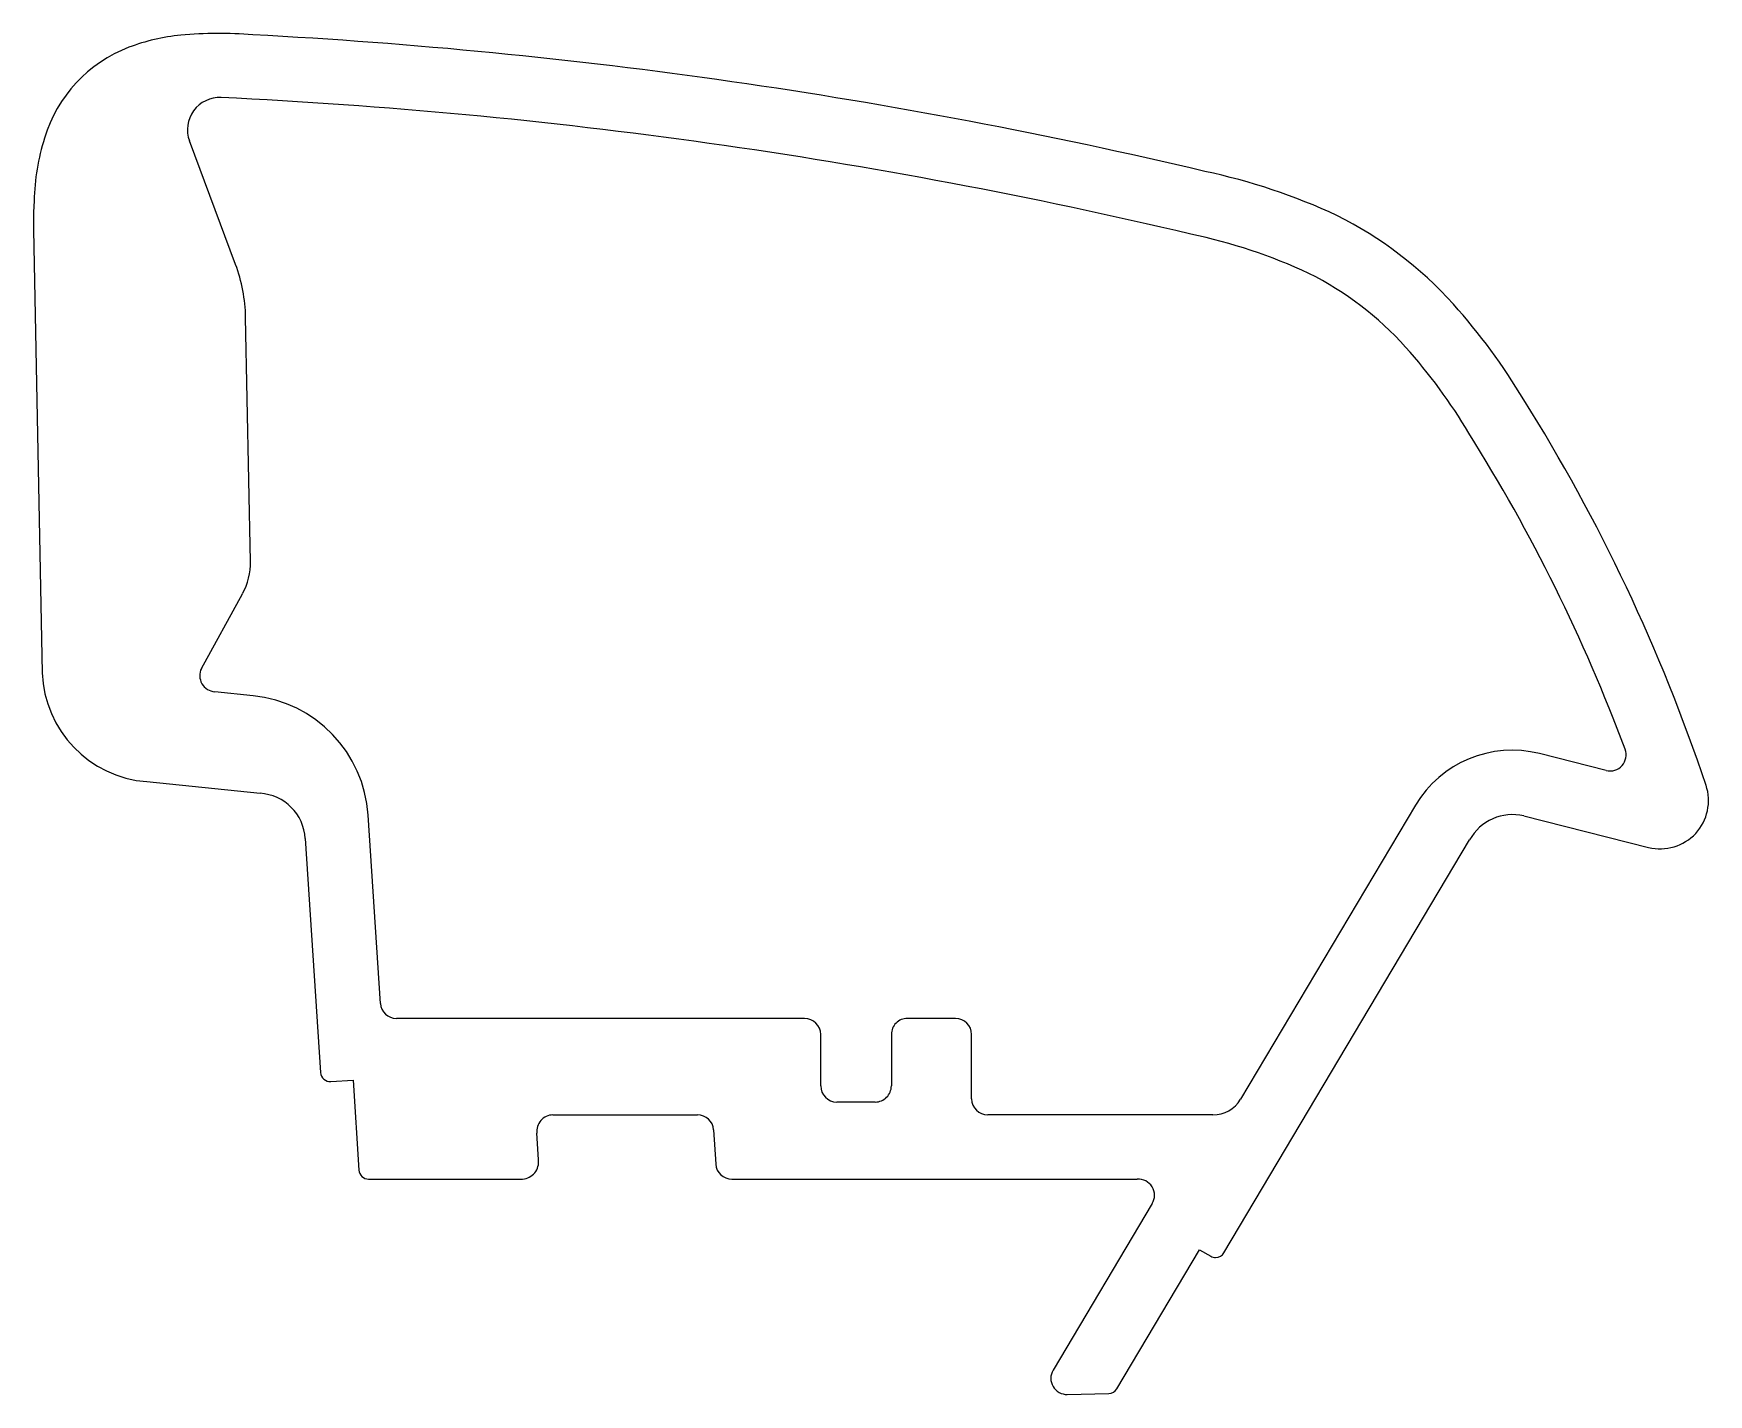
# Model space of a CAD drawing. Extents: x 2246.2 to 2298.3, y 1604.1 to 1646.4.
import ezdxf

# ---------------------------------------------------------------- set-up
doc = ezdxf.new("R2010")
doc.units = 0
doc.layers.get('0').update_dxf_attribs({"linetype": 'CONTINUOUS'})

msp = doc.modelspace()

# ---------------------------------------------------------------- linework, layer by layer
for p, q in [((2252.479, 1639.236), (2251.044, 1643.08)), ((2246.198, 1639.774), (2246.462, 1626.524)), ((2252.944, 1629.993), (2252.793, 1637.587)), ((2251.415, 1626.664), (2252.696, 1628.988)), ((2253.025, 1625.813), (2251.836, 1625.936)), ((2295.153, 1623.487), (2293.081, 1624.009)), ((2249.716, 1623.138), (2253.243, 1622.775)), ((2256.987, 1616.236), (2256.608, 1622.092)), ((2289.218, 1622.406), (2283.77, 1613.255)), ((2292.591, 1622.07), (2296.474, 1621.092)), ((2254.651, 1621.367), (2255.121, 1614.087)), ((2283.252, 1608.475), (2290.904, 1621.327)), ((2270.198, 1615.769), (2257.486, 1615.768)), ((2274.898, 1615.769), (2273.398, 1615.769)), ((2270.698, 1613.667), (2270.698, 1615.269)), ((2272.898, 1615.269), (2272.898, 1613.667)), ((2275.398, 1613.267), (2275.398, 1615.269)), ((2255.446, 1613.807), (2256.139, 1613.852)), ((2256.139, 1613.852), (2256.32, 1611.049)), ((2272.398, 1613.167), (2271.198, 1613.167)), ((2262.354, 1612.768), (2266.863, 1612.767)), ((2282.911, 1612.766), (2275.898, 1612.767)), ((2261.91, 1611.376), (2261.857, 1612.196)), ((2267.362, 1612.3), (2267.431, 1611.235)), ((2256.619, 1610.768), (2261.416, 1610.768)), ((2267.93, 1610.767), (2280.554, 1610.766)), ((2281.021, 1610.006), (2277.934, 1604.82)), ((2279.918, 1604.243), (2282.495, 1608.571)), ((2282.495, 1608.571), (2282.844, 1608.369)), ((2278.376, 1604.065), (2279.668, 1604.096))]:
    msp.add_line(p, q)
for centre, radius, start, end in [((2250.716, 1641.907), 4.372, 110.8572, 163.2248), ((2251.416, 1639.977), 6.426, 95.7474, 110.5595), ((2251.965, 1632.564), 13.857, 85.6517, 94.9348), ((2244.242, 1479.757), 166.855, 76.68898, 86.98588), ((2251.981, 1643.429), 1, 87.2933, 200.4666), ((2244.242, 1479.757), 164.855, 76.6802, 87.29273), ((2253.52, 1640.998), 7.319, 162.7431, 178.2882), ((2278.733, 1623.502), 19.036, 65.0154, 78.1025), ((2265.386, 1640.424), 19.199, 177.6333, 181.94), ((2281.229, 1629.715), 12.356, 42.1052, 63.3383), ((2278.733, 1623.502), 17.036, 65.1154, 78.1835), ((2247.794, 1637.488), 5, 1.139, 20.466), ((2281.229, 1629.715), 10.356, 42.1317, 63.1788), ((2275.895, 1625.023), 19.46, 30.9265, 41.8247), ((2275.895, 1625.023), 17.46, 30.8597, 41.8085), ((2245.167, 1605.258), 55.989, 18.4985, 32.1158), ((2245.167, 1605.258), 53.989, 20.4789, 32.1382), ((2250.945, 1629.954), 2, 331.1391, 1.1386), ((2251.867, 1626.439), 0.504, 153.4986, 266.5403), ((2249.974, 1626.643), 3.515, 181.9354, 265.7863), ((2252.617, 1621.834), 4, 3.697, 84.1324), ((2292.226, 1620.615), 3.5, 75.8604, 149.2322), ((2295.276, 1623.972), 0.5, 255.8621, 20.478), ((2296.841, 1622.547), 1.5, 255.8601, 18.4983), ((2253.146, 1621.27), 1.508, 3.6962, 86.2989), ((2292.235, 1620.591), 1.521, 76.4599, 151.0886), ((2257.486, 1616.268), 0.5, 183.6972, 270.0029), ((2270.198, 1615.269), 0.5, 0.0036, 90), ((2273.398, 1615.269), 0.5, 90, 180.0017), ((2274.898, 1615.269), 0.5, 0.0036, 90), ((2255.421, 1614.106), 0.3, 183.7082, 274.8336), ((2271.198, 1613.667), 0.5, 180.0017, 269.9964), ((2272.398, 1613.667), 0.5, 269.9966, 0.0034), ((2275.898, 1613.267), 0.5, 180.0026, 269.9964), ((2282.911, 1613.766), 1, 269.9962, 329.2323), ((2262.374, 1612.249), 0.519, 92.1933, 185.9045), ((2266.863, 1612.267), 0.5, 3.6989, 89.997), ((2256.619, 1611.068), 0.3, 183.6972, 270.0005), ((2261.378, 1611.303), 0.537, 274.052, 7.7635), ((2267.93, 1611.267), 0.5, 183.6983, 269.9976), ((2280.588, 1610.264), 0.504, 329.233, 93.9137), ((2282.994, 1608.629), 0.3, 270.0352, 329.2344), ((2282.995, 1608.63), 0.302, 240.0381, 269.9175), ((2278.364, 1604.565), 0.5, 149.2377, 271.421), ((2279.66, 1604.396), 0.3, 271.3986, 329.2345)]:
    msp.add_arc(centre, radius, start, end)

doc.saveas('drawing.dxf')
